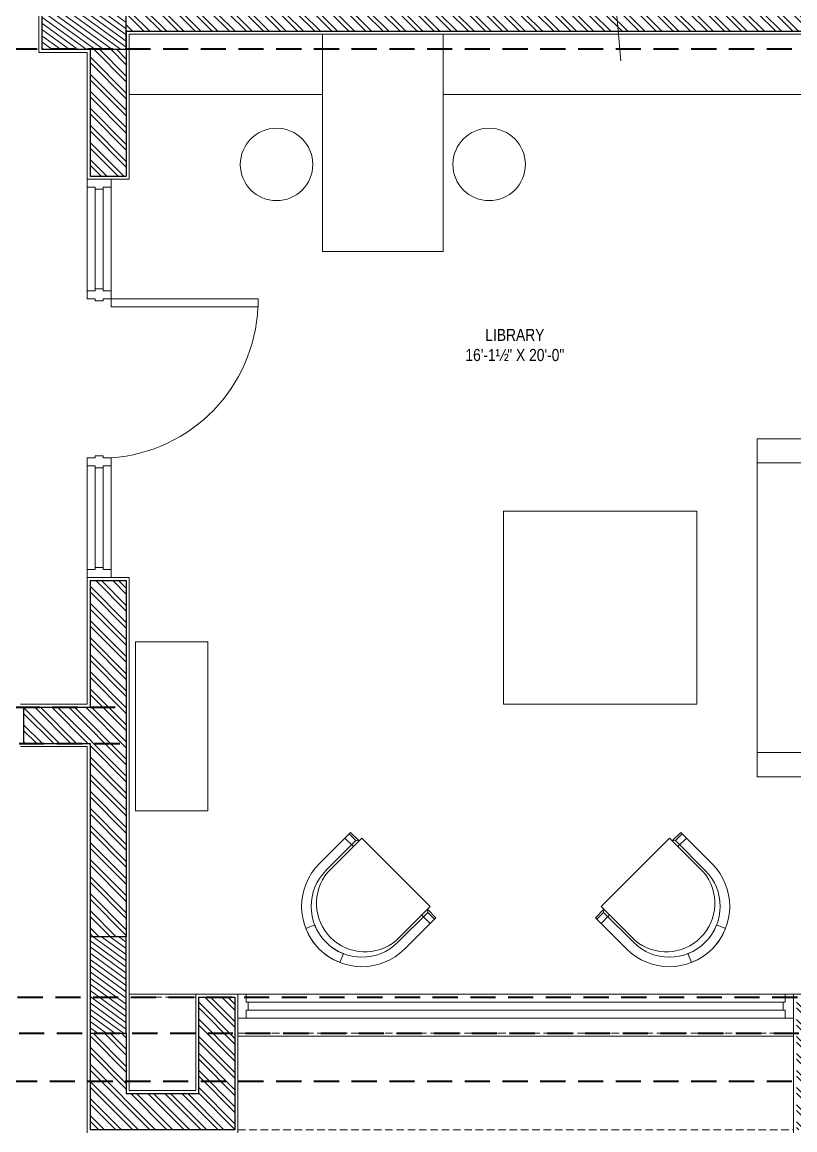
# Model space of a CAD drawing. Header units: inches. Extents: x -189347 to -188565, y -48525 to -47011.
# Drawn here: x -188939.1 to -188747.1, y -48338.4 to -48063.1 of the extents above; entities that cross this region are included whole.
import ezdxf

# ---------------------------------------------------------------- set-up
doc = ezdxf.new("R2010")
doc.units = ezdxf.units.IN
doc.header["$LTSCALE"] = 25
doc.header["$MEASUREMENT"] = 0
doc.linetypes.add('DASHED2', pattern=[0.375, 0.25, -0.125])
for name, color, linetype, lineweight in [('COLUMN', 1, 'Continuous', 30), ('COLUMNHATCH', 8, 'Continuous', 0), ('elevation', 6, 'Continuous', 9), ('FURNITURE', 251, 'Continuous', 0), ('hidden', 7, 'DASHED2', 5), ('PLASTER LINE', 1, 'Continuous', 5), ('PP--BEAM', 104, 'DASHED2', 40), ('PP-WALL', 7, 'Continuous', 30), ('sechatch', 8, 'Continuous', 0), ('TEXT', 7, 'Continuous', 13), ('WIN', 22, 'Continuous', 0)]:
    doc.layers.add(name, color=color, linetype=linetype, lineweight=lineweight)
doc.styles.add('RAJ', font='Arial Narrow.ttf')
pattern_1 = [(144.0500546287213, (-991.6262969374075, -2979.542852115199), (-0.7338478202626239, -1.011912731758918), [])]

msp = doc.modelspace()

# ---------------------------------------------------------------- hatches: boundary and pattern name
at = {"layer": 'COLUMNHATCH', "ltscale": 5}
h = msp.add_hatch(dxfattribs=at)
h.set_pattern_fill('ANSI31', color=256, scale=10, angle=99.05005462872136, style=0)
h.set_pattern_definition(pattern_1)
h.paths.add_polyline_path([(-188934.1991238239, -48069.86745093918), (-188913.1991238232, -48069.86745093924), (-188913.1991238232, -48060.86745093924), (-188934.1991238239, -48060.86745093918)])
h = msp.add_hatch(dxfattribs=at)
h.set_pattern_fill('ANSI31', color=256, scale=10, angle=99.05005462872136, style=0)
h.set_pattern_definition(pattern_1)
h.paths.add_polyline_path([(-188922.1991238233, -48290.36745093869), (-188922.1991238233, -48314.36745093869), (-188913.1991238232, -48314.36745093869), (-188913.1991238232, -48290.36745093869)])
at = {"layer": 'sechatch', "ltscale": 30}
h = msp.add_hatch(dxfattribs=at)
h.set_pattern_fill('ANSI32', color=256, scale=8, angle=270)
h.set_pattern_definition([(315, (-189227.8349018469, -48092.82014618734), (2.121320343559643, 2.121320343559641), []), (315, (-189227.8349018469, -48094.23435974734), (2.121320343559643, 2.121320343559641), [])])
h.paths.add_polyline_path([(-189226.6991238233, -48090.86745093921), (-189231.1991238232, -48090.86745093921), (-189231.1991238232, -48095.36745093927), (-189226.6991238233, -48095.36745093927)], flags=17)
h.paths.add_polyline_path([(-189231.1991238232, -48090.86745093921), (-189244.699123823, -48090.86745093921), (-189244.699123823, -48095.36745093925), (-189231.1991238232, -48095.36745093927)], flags=17)
h.paths.add_polyline_path([(-189231.1991238232, -48135.86745093927), (-189244.699123823, -48135.86745093928), (-189244.699123823, -48140.36745093933), (-189231.1991238232, -48140.36745093933)], flags=17)
h.paths.add_polyline_path([(-188710.6991238233, -48314.36745093925), (-188719.6991238233, -48314.36745093925), (-188719.6991238233, -48329.36745093929), (-188737.6991238234, -48329.36745093929), (-188737.6991238233, -48305.36745093924), (-188746.6991238233, -48305.36745093924), (-188746.6991238233, -48338.36745093924), (-188710.6991238233, -48338.36745093927)])
h.paths.add_polyline_path([(-188886.1991238233, -48305.36745093924), (-188895.1991238233, -48305.36745093924), (-188895.1991238233, -48329.36745093929), (-188913.1991238232, -48329.36745093929), (-188913.1991238232, -48314.36745093925), (-188922.1991238233, -48314.36745093925), (-188922.1991238233, -48338.36745093929), (-188886.1991238233, -48338.36745093927)])
h.paths.add_polyline_path([(-188710.6991238233, -48338.36745093927), (-188719.6991238232, -48338.36745093925), (-188719.6991238232, -48389.36745093924), (-188710.6991238233, -48389.36745093924)])
h.paths.add_polyline_path([(-189222.1991238233, -48305.36745093924), (-189273.1991238232, -48305.36745093922), (-189273.1991238232, -48338.36745093927), (-189222.1991238233, -48338.36745093927)])
h.paths.add_polyline_path([(-189231.1991238233, -48314.36745093924), (-189231.1991238233, -48329.36745093927), (-189264.1991238232, -48329.36745093927), (-189264.1991238232, -48314.36745093922)], flags=16)
h.paths.add_polyline_path([(-188719.6991238233, -48060.86745093924), (-188792.4727961768, -48060.86745093924), (-188792.0790971909, -48065.36745093924), (-188719.6991238233, -48065.36745093924)])
h.paths.add_polyline_path([(-188792.4727961768, -48060.86745093924), (-188913.1991238232, -48060.86745093924), (-188913.1991238232, -48065.36745093924), (-188792.0790971909, -48065.36745093924)])
h.paths.add_polyline_path([(-188913.1991238234, -48069.86745093918), (-188922.1991238233, -48069.86745093918), (-188922.1991238233, -48101.36745093924), (-188913.1991238234, -48101.36745093924)])
h.paths.add_polyline_path([(-188710.6991238233, -48084.86745093924), (-188719.6991238233, -48084.86745093924), (-188719.6991238233, -48290.36745093927), (-188710.6991238233, -48290.36745093927), (-188710.6991238233, -48219.36745093924), (-188710.9067152947, -48219.36745093924), (-188710.9067152947, -48128.36745093927)])
h.paths.add_polyline_path([(-188913.1991238232, -48201.86745093924), (-188922.1991238233, -48201.86745093924), (-188922.1991238233, -48233.36745093924), (-188938.6991238233, -48233.36745093924), (-188938.6991238233, -48242.36745093924), (-188922.1991238233, -48242.36745093924), (-188922.1991238233, -48290.36745093927), (-188913.1991238232, -48290.36745093927)])
h.paths.add_polyline_path([(-188994.1991238233, -48051.86745093924), (-189003.1991238234, -48051.86745093924), (-189003.1991238234, -48060.86745093924), (-189045.1991238233, -48060.86745093924), (-189045.1991238233, -48069.86745093924), (-188994.1991238233, -48069.86745093924)])
h.paths.add_polyline_path([(-189049.6991238233, -48078.86745093927), (-189054.1991238232, -48078.86745093927), (-189054.1991238233, -48224.36745093927), (-189049.6991238233, -48224.36745093927)])
h.paths.add_polyline_path([(-189226.6991238232, -48051.86745093924), (-189249.199123823, -48051.86745093921), (-189249.199123823, -48242.36745093913), (-189231.1991238232, -48242.36745093916), (-189231.1991238232, -48224.36745093913), (-189244.699123823, -48224.36745093913), (-189244.699123823, -48179.3674509393), (-189222.1991238232, -48179.3674509393), (-189222.1991238232, -48159.86745093929), (-189226.6991238232, -48159.86745093929), (-189226.6991238232, -48174.8674509393), (-189244.699123823, -48174.8674509393), (-189244.699123823, -48056.36745093924), (-189226.6991238232, -48056.36745093924)])
h.paths.add_polyline_path([(-189198.1991238233, -48233.36745093918), (-189222.1991238232, -48233.36745093918), (-189222.1991238232, -48242.36745093916), (-189198.1991238233, -48242.36745093918)])
h.paths.add_polyline_path([(-189054.1991238232, -48233.36745093924), (-189078.1991238233, -48233.36745093921), (-189078.1991238233, -48242.36745093924), (-189054.1991238232, -48242.36745093924)])
h.paths.add_polyline_path([(-189022.6991238233, -48233.36745093924), (-189045.1991238233, -48233.36745093924), (-189045.1991238233, -48242.36745093924), (-189022.6991238233, -48242.36745093924)])
h.paths.add_polyline_path([(-189226.6991238232, -48095.36745093925), (-189222.1991238232, -48095.36745093927), (-189222.1991238233, -48051.86745093924), (-189226.6991238232, -48051.86745093924)])

# ---------------------------------------------------------------- linework, layer by layer
at = {"layer": 'COLUMN'}
for points in [[(-188934.1991238233, -48069.86745093918), (-188913.1991238232, -48069.86745093918), (-188913.1991238232, -48060.86745093918), (-188934.1991238233, -48060.86745093918)], [(-188922.1991238233, -48290.36745093927), (-188922.1991238233, -48314.36745093925), (-188913.1991238232, -48314.36745093925), (-188913.1991238232, -48290.36745093927)]]:
    msp.add_lwpolyline(points, close=True, dxfattribs=at)
at = {"layer": 'elevation'}
for p, q in [((-188912.4491238233, -48304.61745093924), (-188895.9491238233, -48304.61745093924)), ((-188885.4491238233, -48315.11745093924), (-188747.4491238234, -48315.11745093918))]:
    msp.add_line(p, q, dxfattribs=at)
at = {"layer": 'FURNITURE'}
for p, q in [((-188864.4491238235, -48120.11745093924), (-188864.4491238235, -48066.11745093919)), ((-188834.4491238235, -48120.11745093924), (-188834.4491238235, -48066.11745093919)), ((-188912.4491238235, -48081.11745093924), (-188864.4491238235, -48081.11745093924)), ((-188834.4491238235, -48081.11745093924), (-188735.4491238233, -48081.11745093924)), ((-188864.4491238235, -48120.11745093924), (-188834.4491238235, -48120.11745093924)), ((-188726.4491238247, -48166.61745093935), (-188756.4491238247, -48166.61745093964)), ((-188756.4491238247, -48166.61745093964), (-188756.4491238239, -48250.61745093964)), ((-188732.4491238247, -48172.61745093942), (-188756.4491238246, -48172.61745093964)), ((-188732.449123824, -48244.61745093942), (-188756.4491238239, -48244.61745093964)), ((-188726.4491238239, -48250.61745093935), (-188756.4491238239, -48250.61745093964))]:
    msp.add_line(p, q, dxfattribs=at)
at = {"layer": 'FURNITURE', "ltscale": 10}
for p, q in [((-188865.2547202754, -48272.24106186099, 3021.381397085827), (-188857.4793087024, -48264.46565028797, 3021.381397085827)), ((-188857.8327365012, -48264.81907808674, 3021.381397085827), (-188856.153954457, -48266.4978601309, 3021.381397085827)), ((-188857.4793087024, -48264.46565028797, 3021.381397085827), (-188857.4793087024, -48264.46565028797, 3021.381397085827)), ((-188857.4793087024, -48264.46565028797, 3021.381397085827), (-188855.3617887011, -48266.58317028923, 3021.381397085827)), ((-188775.4189389442, -48264.46565028797, 3021.381397085827), (-188777.5364589455, -48266.58317028923, 3021.381397085827)), ((-188775.0655111455, -48264.81907808674, 3021.381397085827), (-188776.7442931896, -48266.4978601309, 3021.381397085827)), ((-188767.6435273712, -48272.24106186099, 3021.381397085827), (-188775.4189389442, -48264.46565028797, 3021.381397085827)), ((-188775.4189389442, -48264.46565028797, 3021.381397085827), (-188775.4189389442, -48264.46565028797, 3021.381397085827)), ((-188863.5759382313, -48273.91984390517, 3021.381397085827), (-188856.153954457, -48266.4978601309, 3021.381397085827)), ((-188863.1372002742, -48274.35858186228, 3021.381397085827), (-188854.6549331036, -48265.8763146917, 3021.381397085827)), ((-188858.8913448819, -48265.87768646744, 3021.381397085827), (-188856.7738248806, -48267.99520646872, 3021.381397085827)), ((-188856.153954457, -48266.4978601309, 3021.381397085827), (-188855.3617887011, -48266.58317028923, 3021.381397085827)), ((-188854.6549331036, -48265.8763146917, 3021.381397085827), (-188854.6518863122, -48265.87936148307, 3021.381397085827)), ((-188854.6518863122, -48265.87936148307, 3021.381397085827), (-188837.687351971, -48282.84389582425, 3021.381397085827)), ((-188778.2463613344, -48265.87936148307, 3021.381397085827), (-188795.2108956756, -48282.84389582425, 3021.381397085827)), ((-188778.2433145431, -48265.8763146917, 3021.381397085827), (-188778.2463613344, -48265.87936148307, 3021.381397085827)), ((-188769.7610473725, -48274.35858186228, 3021.381397085827), (-188778.2433145431, -48265.8763146917, 3021.381397085827)), ((-188776.7442931896, -48266.4978601309, 3021.381397085827), (-188777.5364589455, -48266.58317028923, 3021.381397085827)), ((-188769.3223094154, -48273.91984390517, 3021.381397085827), (-188776.7442931896, -48266.4978601309, 3021.381397085827)), ((-188774.0069027648, -48265.87768646744, 3021.381397085827), (-188776.124422766, -48267.99520646872, 3021.381397085827)), ((-188846.1665723503, -48291.32920978618, 3021.381397085827), (-188837.6843051797, -48282.84694261563, 3021.381397085827)), ((-188838.3058506189, -48284.34596396905, 3021.381397085827), (-188845.7278343932, -48291.76794774333, 3021.381397085827)), ((-188836.273640776, -48285.67131821445, 3021.381397085827), (-188838.3911607772, -48283.55379821319, 3021.381397085827)), ((-188838.3058506189, -48284.34596396905, 3021.381397085827), (-188838.3911607772, -48283.55379821319, 3021.381397085827)), ((-188836.6270685748, -48286.02474601324, 3021.381397085827), (-188838.3058506189, -48284.34596396905, 3021.381397085827)), ((-188837.687351971, -48282.84389582425, 3021.381397085827), (-188837.6843051797, -48282.84694261563, 3021.381397085827)), ((-188796.6246068707, -48285.67131821445, 3021.381397085827), (-188794.5070868694, -48283.55379821319, 3021.381397085827)), ((-188796.2711790719, -48286.02474601324, 3021.381397085827), (-188794.5923970277, -48284.34596396905, 3021.381397085827)), ((-188795.2108956756, -48282.84389582425, 3021.381397085827), (-188795.213942467, -48282.84694261563, 3021.381397085827)), ((-188786.7316752964, -48291.32920978618, 3021.381397085827), (-188795.213942467, -48282.84694261563, 3021.381397085827)), ((-188794.5923970277, -48284.34596396905, 3021.381397085827), (-188794.5070868694, -48283.55379821319, 3021.381397085827)), ((-188794.5923970277, -48284.34596396905, 3021.381397085827), (-188787.1704132535, -48291.76794774333, 3021.381397085827)), ((-188836.273640776, -48285.67131821445, 3021.381397085827), (-188844.049052349, -48293.44672978749, 3021.381397085827)), ((-188839.8031969567, -48284.96583439264, 3021.381397085827), (-188837.6856769554, -48287.08335439394, 3021.381397085827)), ((-188796.6246068707, -48285.67131821445, 3021.381397085827), (-188788.8491952976, -48293.44672978749, 3021.381397085827)), ((-188793.0950506899, -48284.96583439264, 3021.381397085827), (-188795.2125706912, -48287.08335439394, 3021.381397085827))]:
    msp.add_line(p, q, dxfattribs=at)
at = {"layer": 'FURNITURE', "ltscale": 0.1}
for p, q in [((-188868.6126895278, -48288.32243186916, 3021.381397085827), (-188866.3886536824, -48287.44871886662, 3021.381397085827)), ((-188764.2855581189, -48288.32243186916, 3021.381397085827), (-188766.5095939643, -48287.44871886662, 3021.381397085827)), ((-188860.1166581987, -48296.79093488131, 3021.381397085827), (-188859.2506143813, -48294.58305578119, 3021.381397085827)), ((-188772.7815894479, -48296.79093488131, 3021.381397085827), (-188773.6476332654, -48294.58305578119, 3021.381397085827))]:
    msp.add_line(p, q, dxfattribs=at)
at = {"layer": 'FURNITURE'}
msp.add_lwpolyline([(-188796.1347276459, -48006.23683179216), (-188793.5342076842, -48035.96091096817), (-188788.8914980301, -48036.53574984648), (-188797.9580823823, -48037.32897319421), (-188793.3522377878, -48038.04083640119), (-188790.3202153725, -48072.69701119228)], dxfattribs=at)
for points in [[(-188771.4491238246, -48184.61745093978), (-188819.4491238246, -48184.61745093978), (-188819.4491238241, -48232.61745093985), (-188771.4491238241, -48232.61745093985)], [(-188892.9491238234, -48259.11745093924), (-188910.9491238234, -48259.11745093924), (-188910.9491238234, -48217.11745093924), (-188892.9491238234, -48217.11745093924)]]:
    msp.add_lwpolyline(points, close=True, dxfattribs=at)
for centre in [(-188875.8625875119, -48098.47313277898), (-188823.035660135, -48098.47313277898)]:
    msp.add_circle(centre, 9, dxfattribs=at)
at = {"layer": 'FURNITURE', "ltscale": 10}
for centre, radius, start, end in [((-188854.6401268253, -48282.83213633733, 3021.381397085834), 14.99468081270576, 135.06354609519, 314.9364539083106), ((-188778.2581208213, -48282.83213633733, 3021.381397085834), 14.99468081270576, 225.0635460916894, 44.93645390481004), ((-188854.642055514, -48282.83406502603, 3021.381397085834), 12.6205229129832, 135.0631174072028, 314.936882589223), ((-188853.8988057412, -48282.09081525324, 3021.381397085834), 12.04721406627955, 140.071772406721, 309.928227592445), ((-188778.2561921326, -48282.83406502603, 3021.381397085834), 12.6205229129832, 225.063117410777, 44.93688259279719), ((-188778.9994419055, -48282.09081525324, 3021.381397085834), 12.04721406627955, 230.071772407555, 39.92822759359258)]:
    msp.add_arc(centre, radius, start, end, dxfattribs=at)
at = {"layer": 'FURNITURE', "ltscale": 0.1}
for centre, radius, start, end in [((-188854.6401268253, -48282.83213633733, 3021.381397085834), 14.99468081270497, 201.451558054627, 248.5781630963436), ((-188854.642055514, -48282.83406502603, 3021.381397085834), 12.62052291298359, 201.447393411097, 248.5823327012446), ((-188778.2561921326, -48282.83406502603, 3021.381397085834), 12.62052291298359, 291.4176672987553, 338.552606588903), ((-188778.2581208213, -48282.83213633733, 3021.381397085834), 14.99468081270497, 291.4218369036564, 338.5484419453729)]:
    msp.add_arc(centre, radius, start, end, dxfattribs=at)
at = {"layer": 'hidden', "ltscale": 0.3}
for p, q in [((-188895.9491238233, -48305.36745093924), (-188912.4491238233, -48305.36745093924)), ((-188885.4491238233, -48314.36745093909), (-188747.4491238234, -48314.36745093913)), ((-188885.4491238233, -48338.36745093924), (-188747.4491238234, -48338.36745093924))]:
    msp.add_line(p, q, dxfattribs=at)
at = {"layer": 'PLASTER LINE', "ltscale": 30}
for p, q in [((-188934.9491238233, -48060.11745093924), (-188934.9491238233, -48070.61745093924)), ((-188912.4491238234, -48102.11745093924), (-188912.4491238235, -48066.11745093924)), ((-188912.4491238235, -48066.11745093924), (-188720.4491238233, -48066.11745093924)), ((-188934.9491238233, -48070.61745093924), (-188922.9491238233, -48070.61745093924)), ((-188922.9491238233, -48070.61745093924), (-188922.9491238233, -48102.11745093924)), ((-188922.9491238233, -48102.11745093924), (-188912.4491238234, -48102.11745093924)), ((-188912.4491238234, -48201.11745093924), (-188922.9491238233, -48201.11745093924)), ((-188922.9491238233, -48201.11745093924), (-188922.9491238233, -48232.61745093924)), ((-188912.4491238232, -48328.61745093928), (-188912.4491238234, -48201.11745093924)), ((-188922.9491238233, -48232.61745093924), (-188939.4491238233, -48232.61745093924)), ((-188939.4491238233, -48243.11745093924), (-188922.9491238233, -48243.11745093924)), ((-188922.9491238233, -48243.11745093924), (-188922.9491238233, -48339.11745093929)), ((-188885.4491238233, -48304.61745093924), (-188895.9491238233, -48304.61745093924)), ((-188895.9491238233, -48328.61745093928), (-188895.9491238233, -48304.61745093924)), ((-188885.4491238233, -48339.11745093927), (-188885.4491238233, -48304.61745093924)), ((-188747.4491238234, -48304.61745093924), (-188736.9491238233, -48304.61745093924)), ((-188747.4491238234, -48339.11745093927), (-188747.4491238234, -48304.61745093924)), ((-188912.4491238233, -48328.61745093928), (-188895.9491238233, -48328.61745093928))]:
    msp.add_line(p, q, dxfattribs=at)
at = {"layer": 'PP--BEAM'}
for p, q in [((-188719.6991238226, -48069.86745093927), (-189054.1991238226, -48069.86745093932)), ((-189222.1991238225, -48233.36745093944), (-188913.1991238226, -48233.36745093944)), ((-189249.1991238224, -48242.36745093924), (-188913.1991238226, -48242.36745093944)), ((-189240.1991238224, -48305.36745093932), (-188719.6991238226, -48305.36745093936)), ((-189249.1991238224, -48314.36745093931), (-188719.6991238226, -48314.36745093938)), ((-188719.6991238226, -48326.36745093938), (-189222.1991238225, -48326.36745093938))]:
    msp.add_line(p, q, dxfattribs=at)
at = {"layer": 'PP-WALL', "ltscale": 10}
for p, q in [((-188934.1991238233, -48060.86745093924), (-188934.1991238233, -48069.86745093924)), ((-188913.1991238234, -48065.36745093924), (-188913.1991238234, -48101.36745093924)), ((-188913.1991238234, -48065.36745093924), (-188719.6991238233, -48065.36745093924)), ((-188934.1991238233, -48069.86745093924), (-188922.1991238233, -48069.86745093924)), ((-188922.1991238233, -48069.86745093924), (-188922.1991238233, -48101.36745093924)), ((-188922.1991238234, -48101.36745093924), (-188913.1991238234, -48101.36745093924)), ((-188922.1991238233, -48201.86745093924), (-188922.1991238233, -48233.36745093924)), ((-188922.1991238233, -48201.86745093924), (-188913.1991238234, -48201.86745093924)), ((-188913.1991238232, -48201.86745093924), (-188913.1991238232, -48290.36745093927)), ((-188938.6991238233, -48233.36745093924), (-188922.1991238233, -48233.36745093924)), ((-188938.6991238233, -48233.36745093924), (-188938.6991238233, -48242.36745093924)), ((-188938.6991238233, -48242.36745093924), (-188922.1991238233, -48242.36745093924)), ((-188922.1991238233, -48242.36745093924), (-188922.1991238233, -48290.36745093927)), ((-188895.1991238233, -48305.36745093924), (-188886.1991238233, -48305.36745093924)), ((-188895.1991238233, -48329.36745093929), (-188895.1991238233, -48305.36745093924)), ((-188886.1991238233, -48305.36745093924), (-188886.1991238233, -48338.36745093927)), ((-188922.1991238233, -48314.36745093925), (-188922.1991238233, -48338.36745093929)), ((-188913.1991238232, -48314.36745093925), (-188913.1991238232, -48329.36745093929)), ((-188913.1991238232, -48329.36745093929), (-188895.1991238233, -48329.36745093929)), ((-188886.1991238233, -48338.36745093927), (-188922.1991238233, -48338.36745093929))]:
    msp.add_line(p, q, dxfattribs=at)
at = {"layer": 'WIN'}
for p, q in [((-188922.9491238233, -48129.86745093937), (-188922.9491238233, -48104.11745093951)), ((-188920.9491238233, -48129.36745093936), (-188920.9491238233, -48104.61745093949)), ((-188918.9491238233, -48129.36745093936), (-188918.9491238233, -48104.61745093949)), ((-188916.9491238233, -48129.86745093937), (-188916.9491238233, -48104.11745093951)), ((-188922.9491238233, -48129.86745093937), (-188922.9491238233, -48131.86745093936)), ((-188922.9491238233, -48129.86745093937), (-188920.9491238233, -48129.86745093937)), ((-188920.9491238233, -48129.86745093937), (-188920.9491238233, -48129.36745093936)), ((-188920.9491238233, -48129.36745093936), (-188918.9491238233, -48129.36745093936)), ((-188918.9491238233, -48129.36745093936), (-188918.9491238233, -48129.86745093937)), ((-188918.9491238233, -48129.86745093937), (-188916.9491238233, -48129.86745093937)), ((-188916.9491238233, -48131.86745093936), (-188916.9491238233, -48129.86745093937)), ((-188922.9491238233, -48131.86745093936), (-188920.9491238233, -48131.86745093936)), ((-188920.9491238233, -48131.86745093936), (-188920.9491238233, -48132.36745093936)), ((-188920.9491238233, -48132.36745093936), (-188918.9491238233, -48132.36745093936)), ((-188918.9491238233, -48132.36745093936), (-188918.9491238233, -48131.86745093936)), ((-188918.9491238233, -48131.86745093936), (-188916.9491238233, -48131.86745093936)), ((-188922.9491238233, -48173.36745093936), (-188922.9491238233, -48171.36745093936)), ((-188922.9491238233, -48171.36745093936), (-188920.9491238233, -48171.36745093936)), ((-188920.9491238233, -48171.36745093936), (-188920.9491238233, -48170.86745093936)), ((-188920.9491238233, -48170.86745093936), (-188918.9491238233, -48170.86745093936)), ((-188918.9491238233, -48170.86745093936), (-188918.9491238233, -48171.36745093936)), ((-188918.9491238233, -48171.36745093936), (-188916.9491238233, -48171.36745093936)), ((-188916.9491238233, -48171.36745093936), (-188916.9491238233, -48173.36745093936)), ((-188922.9491238233, -48173.36745093936), (-188920.9491238233, -48173.36745093936)), ((-188922.9491238233, -48173.36745093936), (-188922.9491238233, -48199.11745093922)), ((-188920.9491238233, -48173.36745093936), (-188920.9491238233, -48173.86745093936)), ((-188920.9491238233, -48173.86745093936), (-188918.9491238233, -48173.86745093936)), ((-188920.9491238233, -48173.86745093936), (-188920.9491238233, -48198.61745093922)), ((-188918.9491238233, -48173.86745093936), (-188918.9491238233, -48173.36745093936)), ((-188918.9491238233, -48173.36745093936), (-188916.9491238233, -48173.36745093936)), ((-188918.9491238233, -48173.86745093936), (-188918.9491238233, -48198.61745093922)), ((-188916.9491238233, -48173.36745093936), (-188916.9491238233, -48199.11745093922)), ((-188749.4491238234, -48304.61745093924), (-188883.4491238233, -48304.61745093924)), ((-188749.9491238233, -48306.61745093924), (-188882.9491238233, -48306.61745093924)), ((-188749.9491238233, -48308.61745093924), (-188882.9491238233, -48308.61745093924)), ((-188749.4491238234, -48310.61745093924), (-188883.4491238233, -48310.61745093924))]:
    msp.add_line(p, q, dxfattribs=at)
for points in [[(-188916.9491238233, -48102.11745093951), (-188922.9491238233, -48102.11745093951), (-188922.9491238233, -48104.11745093951), (-188920.9491238233, -48104.11745093951), (-188920.9491238233, -48104.61745093949), (-188918.9491238233, -48104.61745093949), (-188918.9491238233, -48104.11745093951), (-188916.9491238233, -48104.11745093951)], [(-188916.9491238233, -48133.86745093936), (-188880.4491238233, -48133.86745093936), (-188880.4491238233, -48131.86745093936), (-188916.9491238233, -48131.86745093936)], [(-188916.9491238233, -48201.11745093924), (-188922.9491238233, -48201.11745093924), (-188922.9491238233, -48199.11745093922), (-188920.9491238233, -48199.11745093922), (-188920.9491238233, -48198.61745093922), (-188918.9491238233, -48198.61745093922), (-188918.9491238233, -48199.11745093922), (-188916.9491238233, -48199.11745093922)], [(-188885.4491238233, -48310.61745093924), (-188885.4491238233, -48304.61745093924), (-188883.4491238233, -48304.61745093924), (-188883.4491238233, -48306.61745093924), (-188882.9491238233, -48306.61745093924), (-188882.9491238233, -48308.61745093924), (-188883.4491238233, -48308.61745093924), (-188883.4491238233, -48310.61745093924)], [(-188747.4491238234, -48310.61745093924), (-188747.4491238234, -48304.61745093924), (-188749.4491238234, -48304.61745093924), (-188749.4491238234, -48306.61745093924), (-188749.9491238233, -48306.61745093924), (-188749.9491238233, -48308.61745093924), (-188749.4491238234, -48308.61745093924), (-188749.4491238234, -48310.61745093924)]]:
    msp.add_lwpolyline(points, close=True, dxfattribs=at)
msp.add_arc((-188919.6729123421, -48132.26027973799), 39.2019114746819, 273.9841788709288, 357.6503711605803, dxfattribs=at)

# ---------------------------------------------------------------- texts
at = {"layer": 'TEXT', "ltscale": 30, "insert": (-188816.65093882, -48143.35207922989), "char_height": 3, "width": 67.6826036934625, "attachment_point": 5, "style": 'RAJ'}
msp.add_mtext('LIBRARY\\P16\'-1½" X 20\'-0"', dxfattribs=at)

doc.saveas('drawing.dxf')
